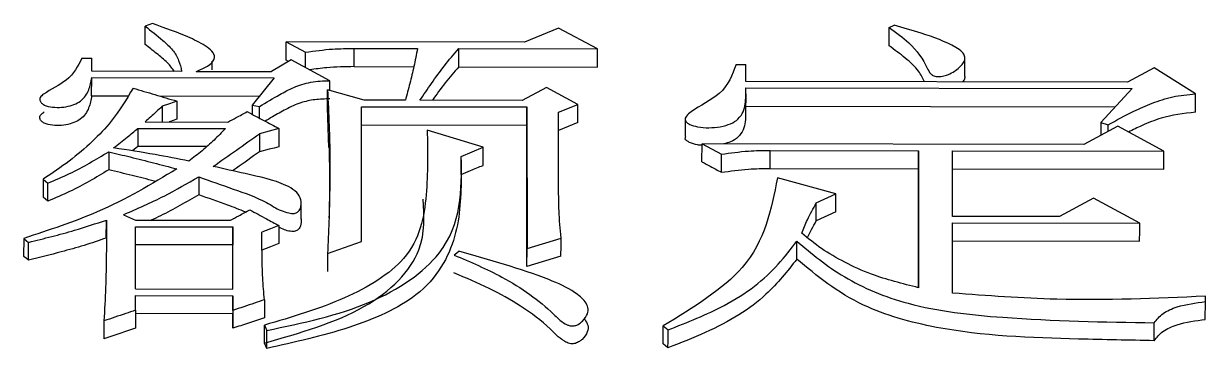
# Model space of a CAD drawing. Header units: millimetres. Extents: x 2301 to 4250, y 838 to 2217.
# Drawn here: x 2712.14 to 2717.4, y 2001.04 to 2002.49 of the extents above; entities that cross this region are included whole.
import ezdxf

# ---------------------------------------------------------------- set-up
doc = ezdxf.new("R2010")
doc.units = ezdxf.units.MM

msp = doc.modelspace()

# ---------------------------------------------------------------- linework, layer by layer
at = {"color": 7, "linetype": 'Continuous', "lineweight": 25}
for p, q in [((2712.6785, 2002.3953), (2712.6787, 2002.4765)), ((2712.7111, 2002.4878), (2712.6787, 2002.4765)), ((2714.5176, 2002.4673), (2714.3662, 2002.4047)), ((2714.6907, 2002.3754), (2714.5176, 2002.4673)), ((2715.9888, 2002.4703), (2716.0104, 2002.4817)), ((2713.3059, 2002.3255), (2713.3061, 2002.4066)), ((2713.3061, 2002.4066), (2713.3927, 2002.3606)), ((2714.3662, 2002.4047), (2713.3061, 2002.4066)), ((2712.9769, 2002.3621), (2712.9769, 2002.3635)), ((2713.3925, 2002.2918), (2713.3927, 2002.3606)), ((2713.6088, 2002.2963), (2713.609, 2002.3774)), ((2713.609, 2002.3774), (2713.8903, 2002.3769)), ((2714.0739, 2002.2955), (2714.0742, 2002.3765)), ((2714.0742, 2002.3765), (2714.6907, 2002.3754)), ((2712.3975, 2002.3337), (2712.4408, 2002.3336)), ((2712.4408, 2002.2762), (2712.4408, 2002.3336)), ((2712.9767, 2002.2825), (2712.9768, 2002.3207)), ((2713.3278, 2002.3263), (2713.2413, 2002.2747)), ((2713.3168, 2002.3197), (2713.3059, 2002.3255)), ((2713.5009, 2002.2339), (2713.3278, 2002.3263)), ((2715.3074, 2002.3054), (2715.3506, 2002.3053)), ((2715.3507, 2002.2305), (2715.3506, 2002.3053)), ((2716.3258, 2002.2525), (2716.326, 2002.3344)), ((2712.4406, 2002.1665), (2712.4408, 2002.2474)), ((2712.841, 2002.2754), (2712.4408, 2002.2762)), ((2712.4408, 2002.2474), (2713.2521, 2002.2459)), ((2712.9059, 2002.2753), (2713.2413, 2002.2747)), ((2713.2521, 2002.2459), (2713.1548, 2002.1249)), ((2713.6088, 2002.2963), (2713.8739, 2002.2959)), ((2714.0739, 2002.2955), (2714.6905, 2002.2943)), ((2717.1679, 2002.2904), (2717.049, 2002.2273)), ((2717.3519, 2002.1749), (2717.1679, 2002.2904)), ((2713.6524, 2002.1471), (2713.4901, 2002.1936)), ((2713.5008, 2002.1905), (2713.5009, 2002.2339)), ((2714.4637, 2002.2033), (2714.3555, 2002.1458)), ((2714.6043, 2002.128), (2714.4637, 2002.2033)), ((2717.049, 2002.2273), (2715.3507, 2002.2305)), ((2715.3507, 2002.2017), (2717.0706, 2002.1985)), ((2717.0706, 2002.1985), (2716.9301, 2002.0485)), ((2712.4406, 2002.1665), (2712.6018, 2002.1662)), ((2712.7421, 2002.1659), (2713.1872, 2002.1651)), ((2713.8363, 2002.1468), (2713.6524, 2002.1471)), ((2714.3555, 2002.1458), (2713.9012, 2002.1466)), ((2715.3516, 2002.0941), (2715.3519, 2002.1749)), ((2717.3517, 2002.0941), (2717.3519, 2002.1749)), ((2712.7546, 2002.1199), (2712.7544, 2002.0504)), ((2713.1548, 2002.1249), (2713.1547, 2002.0845)), ((2713.1548, 2002.1249), (2713.1873, 2002.1191)), ((2713.1871, 2002.0671), (2713.1873, 2002.1191)), ((2713.4965, 2001.9361), (2713.4899, 2002.1128)), ((2713.6416, 2002.1182), (2714.3772, 2002.1169)), ((2713.6419, 2001.5175), (2713.6416, 2002.1182)), ((2714.3772, 2002.1169), (2714.3775, 2001.4867)), ((2714.5178, 2002.0935), (2714.6043, 2002.128)), ((2714.518, 2001.7388), (2714.5178, 2002.0935)), ((2715.3517, 2002.1208), (2716.995, 2002.1178)), ((2712.6789, 2002.0506), (2713.0467, 2002.0499)), ((2713.6413, 2002.0375), (2714.3769, 2002.0362)), ((2714.3772, 2001.4068), (2714.3769, 2002.0362)), ((2714.6041, 2002.0473), (2714.5176, 2002.0128)), ((2715.0819, 2002.0664), (2715.0817, 2001.9858)), ((2716.9301, 2002.0485), (2716.9299, 2001.9904)), ((2716.9301, 2002.0485), (2716.9625, 2002.0369)), ((2712.6465, 2002.0217), (2713.0359, 2002.0209)), ((2713.1873, 2001.9975), (2713.1871, 2001.9169)), ((2714.1825, 2001.9376), (2713.9337, 2002.0135)), ((2717.0058, 2002.031), (2716.8544, 2001.95)), ((2717.2114, 2001.9203), (2717.0058, 2002.031)), ((2712.6462, 2001.9411), (2712.6225, 2001.9212)), ((2712.9525, 2001.9405), (2712.6462, 2001.9411)), ((2714.0852, 2001.897), (2714.1825, 2001.9376)), ((2715.1558, 2001.8727), (2715.1561, 2001.9532)), ((2715.1561, 2001.9532), (2715.2427, 2001.9065)), ((2716.8544, 2001.95), (2715.1561, 2001.9532)), ((2712.5167, 2001.9174), (2712.5165, 2001.8369)), ((2714.085, 2001.8166), (2714.0852, 2001.897)), ((2715.2424, 2001.8261), (2715.2427, 2001.9065)), ((2715.4587, 2001.8431), (2715.459, 2001.9236)), ((2715.459, 2001.9236), (2716.1188, 2001.9223)), ((2716.1188, 2001.9223), (2716.1191, 2001.3124)), ((2716.2703, 2001.9221), (2717.2114, 2001.9203)), ((2716.2704, 2001.6301), (2716.2703, 2001.9221)), ((2715.4587, 2001.8431), (2716.1186, 2001.8419)), ((2716.1188, 2001.3124), (2716.1186, 2001.8419)), ((2716.27, 2001.8416), (2717.2111, 2001.8399)), ((2712.2247, 2001.7956), (2712.2244, 2001.7153)), ((2712.2461, 2001.6978), (2712.2463, 2001.778)), ((2715.7511, 2001.7306), (2715.4915, 2001.8012)), ((2715.6646, 2001.6898), (2715.7511, 2001.7306)), ((2713.3724, 2001.6179), (2713.3726, 2001.699)), ((2715.6644, 2001.6097), (2715.6646, 2001.6898)), ((2716.8978, 2001.711), (2716.7464, 2001.6293)), ((2717.1034, 2001.5993), (2716.8978, 2001.711)), ((2715.7509, 2001.6504), (2715.6644, 2001.6097)), ((2716.7464, 2001.6293), (2716.2704, 2001.6301)), ((2712.5058, 2001.5336), (2712.506, 2001.6136)), ((2712.6358, 2001.6134), (2713.0577, 2001.6126)), ((2712.6358, 2001.5841), (2713.0685, 2001.5833)), ((2712.636, 2001.3069), (2712.6358, 2001.5841)), ((2713.0685, 2001.5833), (2713.0683, 2001.5032)), ((2713.0686, 2001.3061), (2713.0685, 2001.5833)), ((2716.2704, 2001.6008), (2717.1034, 2001.5993)), ((2716.2706, 2001.2884), (2716.2704, 2001.6008)), ((2712.1382, 2001.5321), (2712.138, 2001.4522)), ((2712.1597, 2001.4345), (2712.1599, 2001.5144)), ((2713.4905, 2001.4648), (2713.6419, 2001.5175)), ((2714.3775, 2001.4867), (2714.5289, 2001.5335)), ((2715.578, 2001.4399), (2715.5782, 2001.5199)), ((2716.2702, 2001.5208), (2717.1031, 2001.5192)), ((2713.0683, 2001.5032), (2712.6356, 2001.504)), ((2713.0684, 2001.3061), (2713.0683, 2001.5032)), ((2714.3772, 2001.4068), (2714.3775, 2001.4867)), ((2714.5286, 2001.4536), (2714.3772, 2001.4068)), ((2712.636, 2001.3069), (2713.0686, 2001.3061)), ((2712.636, 2001.2773), (2713.0687, 2001.2765)), ((2712.636, 2001.2121), (2712.636, 2001.2773)), ((2713.0687, 2001.2765), (2713.0684, 2001.1969)), ((2713.0687, 2001.2113), (2713.0687, 2001.2765)), ((2713.2093, 2001.2585), (2713.209, 2001.1789)), ((2714.6351, 2001.2505), (2714.6351, 2001.2513)), ((2717.3953, 2001.1712), (2717.3956, 2001.2508)), ((2717.3956, 2001.2508), (2717.3956, 2001.2745)), ((2712.636, 2001.2121), (2712.6357, 2001.1326)), ((2713.0684, 2001.1969), (2712.6359, 2001.1977)), ((2713.0684, 2001.1318), (2713.0684, 2001.1969)), ((2713.2093, 2001.1457), (2713.2202, 2001.1219)), ((2714.6349, 2001.1708), (2714.6349, 2001.1795)), ((2714.9831, 2001.063), (2714.9833, 2001.1424)), ((2714.9834, 2001.1424), (2715.005, 2001.1245)), ((2713.2199, 2001.0425), (2713.2091, 2001.0662)), ((2715.0048, 2001.0451), (2714.9831, 2001.063))]:
    msp.add_line(p, q, dxfattribs=at)
at = {"color": 7, "linetype": 'Continuous', "lineweight": 25, "flags": 128}
for points in [[(2715.9885, 2002.3892), (2715.9886, 2002.4176), (2715.9887, 2002.444), (2715.9888, 2002.4703)], [(2714.6905, 2002.2943), (2714.6906, 2002.3397), (2714.6907, 2002.3754)], [(2713.4899, 2002.1128), (2713.49, 2002.158), (2713.4901, 2002.1936)], [(2712.8195, 2002.1429), (2712.787, 2002.1314), (2712.7546, 2002.1199)], [(2712.8195, 2002.1429), (2712.8193, 2002.0977), (2712.8192, 2002.0621)], [(2714.3769, 2002.0362), (2714.3771, 2002.0814), (2714.3772, 2002.1169)], [(2714.6041, 2002.0473), (2714.6042, 2002.0925), (2714.6043, 2002.128)], [(2712.8192, 2002.0621), (2712.803, 2002.0564), (2712.7868, 2002.0506), (2712.786, 2002.0504)], [(2716.9624, 2002.0078), (2716.9625, 2002.0118), (2716.9625, 2002.0369)], [(2712.6465, 2002.0217), (2712.6463, 2001.9765), (2712.6462, 2001.9411)], [(2713.2739, 2002.0205), (2713.2306, 2002.009), (2713.1873, 2001.9975)], [(2713.2739, 2002.0205), (2713.2737, 2001.9754), (2713.2736, 2001.9399)], [(2713.2736, 2001.9399), (2713.252, 2001.9342), (2713.2303, 2001.9284), (2713.1871, 2001.9169)], [(2714.1823, 2001.8571), (2714.1824, 2001.9021), (2714.1825, 2001.9376)], [(2716.1186, 2001.8419), (2716.1187, 2001.8869), (2716.1188, 2001.9223)], [(2717.2111, 2001.8399), (2717.2113, 2001.8849), (2717.2114, 2001.9203)], [(2712.2247, 2001.7956), (2712.2355, 2001.7868), (2712.2463, 2001.778)], [(2712.917, 2001.806), (2712.9169, 2001.7702), (2712.9169, 2001.748), (2712.9168, 2001.7257)], [(2715.7509, 2001.6504), (2715.751, 2001.6953), (2715.7511, 2001.7306)], [(2712.2461, 2001.6978), (2712.2353, 2001.7065), (2712.2244, 2001.7153)], [(2712.5817, 2001.637), (2712.6088, 2001.6252), (2712.6358, 2001.6134)], [(2713.2741, 2001.5887), (2713.2362, 2001.5741), (2713.1983, 2001.5595)], [(2713.2741, 2001.5887), (2713.2739, 2001.5439), (2713.2738, 2001.5087)], [(2717.1031, 2001.5192), (2717.1033, 2001.564), (2717.1034, 2001.5993)], [(2712.1383, 2001.5321), (2712.1491, 2001.5232), (2712.1599, 2001.5144)], [(2713.2738, 2001.5087), (2713.236, 2001.4941), (2713.1981, 2001.4795)], [(2714.5286, 2001.4536), (2714.5288, 2001.4984), (2714.5289, 2001.5335)], [(2713.4905, 2001.4648), (2713.4903, 2001.4201), (2713.4902, 2001.385)], [(2714.0529, 2001.4579), (2714.0584, 2001.4624), (2714.0665, 2001.4689), (2714.0745, 2001.4755)], [(2712.1597, 2001.4345), (2712.1488, 2001.4433), (2712.138, 2001.4521)], [(2713.0687, 2001.2113), (2713.0685, 2001.1668), (2713.0684, 2001.1318)], [(2712.4954, 2001.1649), (2712.4952, 2001.1203), (2712.4951, 2001.0854)], [(2713.2091, 2001.0662), (2713.2092, 2001.0985), (2713.2093, 2001.1221), (2713.2093, 2001.1457)], [(2717.1682, 2001.0767), (2717.1683, 2001.099), (2717.1683, 2001.1213), (2717.1684, 2001.1562)], [(2713.2199, 2001.0425), (2713.22, 2001.0747), (2713.2201, 2001.0983), (2713.2202, 2001.1219)], [(2715.0048, 2001.0451), (2715.0049, 2001.0741), (2715.0049, 2001.0993), (2715.005, 2001.1245)]]:
    msp.add_lwpolyline(points, dxfattribs=at)
at = {"color": 7, "linetype": 'Continuous', "lineweight": 25}
for points, knots in [([(2712.6787, 2002.4765), (2712.7052, 2002.4557), (2712.7487, 2002.4216), (2712.8033, 2002.3716), (2712.8302, 2002.3242), (2712.8374, 2002.2916), (2712.841, 2002.2754)], [0, 0, 0, 0, 0.34464, 0.565757, 0.783533, 1, 1, 1, 1]), ([(2712.9059, 2002.2753), (2712.9233, 2002.2825), (2712.9573, 2002.2967), (2712.9919, 2002.3268), (2712.9847, 2002.3599), (2712.9442, 2002.3921), (2712.8554, 2002.4378), (2712.7685, 2002.4679), (2712.7111, 2002.4878)], [0, 0, 0, 0, 0.121784, 0.238894, 0.329995, 0.425945, 0.621085, 1, 1, 1, 1]), ([(2715.9888, 2002.4703), (2716.0194, 2002.4483), (2716.0942, 2002.3945), (2716.1449, 2002.3212), (2716.1675, 2002.2695), (2716.1815, 2002.2577), (2716.1919, 2002.2532), (2716.2044, 2002.2514), (2716.2227, 2002.2524), (2716.248, 2002.2584), (2716.2822, 2002.2761), (2716.3091, 2002.299), (2716.327, 2002.3239), (2716.3262, 2002.3434), (2716.3136, 2002.3641), (2716.2538, 2002.4035), (2716.1471, 2002.4415), (2716.0509, 2002.4698), (2716.0104, 2002.4817)], [0, 0, 0, 0, 0.137525, 0.335447, 0.378025, 0.3933, 0.403602, 0.413937, 0.429101, 0.455132, 0.490172, 0.557555, 0.588524, 0.619673, 0.649408, 0.693614, 0.870956, 1, 1, 1, 1]), ([(2712.809, 2002.2755), (2712.7993, 2002.2883), (2712.7779, 2002.3164), (2712.7298, 2002.355), (2712.6956, 2002.3819), (2712.6785, 2002.3953)], [0, 0, 0, 0, 0.293977, 0.646298, 1, 1, 1, 1]), ([(2713.3927, 2002.3606), (2713.4324, 2002.3662), (2713.5036, 2002.3763), (2713.5767, 2002.3771), (2713.609, 2002.3774)], [0, 0, 0, 0, 0.558835, 1, 1, 1, 1]), ([(2713.8903, 2002.3769), (2713.8851, 2002.3502), (2713.8751, 2002.2985), (2713.8565, 2002.2218), (2713.843, 2002.1718), (2713.8363, 2002.1468)], [0, 0, 0, 0, 0.347753, 0.673826, 1, 1, 1, 1]), ([(2713.9012, 2002.1466), (2713.9183, 2002.1718), (2713.9533, 2002.2233), (2714.0084, 2002.3007), (2714.0522, 2002.3512), (2714.0742, 2002.3765)], [0, 0, 0, 0, 0.32194, 0.6606, 1, 1, 1, 1]), ([(2716.1458, 2002.229), (2716.1381, 2002.2448), (2716.1197, 2002.2826), (2716.0615, 2002.3354), (2716.013, 2002.3711), (2715.9885, 2002.3892)], [0, 0, 0, 0, 0.263498, 0.628443, 1, 1, 1, 1]), ([(2712.3975, 2002.3337), (2712.3798, 2002.2988), (2712.3477, 2002.2357), (2712.2512, 2002.1927), (2712.2097, 2002.1605), (2712.209, 2002.1453), (2712.2173, 2002.1336), (2712.2299, 2002.125), (2712.2531, 2002.1172), (2712.2867, 2002.1137), (2712.3267, 2002.117), (2712.3625, 2002.1271), (2712.4058, 2002.1498), (2712.4311, 2002.1934), (2712.4376, 2002.2294), (2712.4408, 2002.2474)], [0, 0, 0, 0, 0.230991, 0.417984, 0.453958, 0.487906, 0.511162, 0.535138, 0.560231, 0.612084, 0.662769, 0.713245, 0.762331, 0.881446, 1, 1, 1, 1]), ([(2715.3074, 2002.3054), (2715.2909, 2002.2594), (2715.2612, 2002.1763), (2715.1366, 2002.1186), (2715.0853, 2002.0778), (2715.0783, 2002.0595), (2715.088, 2002.0466), (2715.1062, 2002.0363), (2715.1393, 2002.0267), (2715.1871, 2002.0229), (2715.2379, 2002.0279), (2715.2846, 2002.0403), (2715.3347, 2002.0732), (2715.3522, 2002.1317), (2715.3512, 2002.1783), (2715.3507, 2002.2017)], [0, 0, 0, 0, 0.230342, 0.416703, 0.453391, 0.48758, 0.504129, 0.522219, 0.561724, 0.611998, 0.663323, 0.713955, 0.762021, 0.881086, 1, 1, 1, 1]), ([(2713.6088, 2002.2963), (2713.5677, 2002.2958), (2713.5007, 2002.295), (2713.4359, 2002.2856), (2713.4109, 2002.2819)], [0, 0, 0, 0, 0.614176, 1, 1, 1, 1]), ([(2714.0739, 2002.2955), (2714.0531, 2002.2718), (2714.0105, 2002.2232), (2713.9749, 2002.1725), (2713.9567, 2002.1465)], [0, 0, 0, 0, 0.487895, 1, 1, 1, 1]), ([(2716.3253, 2002.2529), (2716.3251, 2002.247), (2716.3249, 2002.2382), (2716.317, 2002.231), (2716.3144, 2002.2287)], [0, 0, 0, 0, 0.677229, 1, 1, 1, 1]), ([(2712.6247, 2002.2009), (2712.5953, 2002.151), (2712.5466, 2002.0684), (2712.4444, 2001.9614), (2712.3434, 2001.8748), (2712.2644, 2001.8221), (2712.2247, 2001.7956)], [0, 0, 0, 0, 0.335399, 0.554927, 0.776461, 1, 1, 1, 1]), ([(2712.6247, 2002.2009), (2712.641, 2002.1961), (2712.6734, 2002.1864), (2712.7221, 2002.1719), (2712.7708, 2002.1574), (2712.8032, 2002.1477), (2712.8195, 2002.1429)], [0, 0, 0, 0, 0.25, 0.5, 0.75, 1, 1, 1, 1]), ([(2713.1873, 2002.1191), (2713.2172, 2002.1369), (2713.2665, 2002.1664), (2713.3385, 2002.2057), (2713.4142, 2002.2308), (2713.4718, 2002.2329), (2713.5009, 2002.2339)], [0, 0, 0, 0, 0.334385, 0.5522024, 0.7732715, 1, 1, 1, 1]), ([(2713.4901, 2002.1936), (2713.4927, 2002.14), (2713.5, 2001.993), (2713.5021, 2001.7505), (2713.4944, 2001.5601), (2713.4905, 2001.4648)], [0, 0, 0, 0, 0.2224698, 0.6110883, 1, 1, 1, 1]), ([(2712.4406, 2002.1665), (2712.4374, 2002.1486), (2712.4309, 2002.1126), (2712.4055, 2002.069), (2712.3622, 2002.0464), (2712.3265, 2002.0363), (2712.2865, 2002.033), (2712.2529, 2002.0365), (2712.2296, 2002.0443), (2712.2171, 2002.0529), (2712.2088, 2002.0645), (2712.2095, 2002.0797), (2712.2217, 2002.0892), (2712.2286, 2002.094), (2712.2294, 2002.0946)], [0, 0, 0, 0, 0.201848, 0.404686, 0.488317, 0.574344, 0.660748, 0.749139, 0.791902, 0.832744, 0.872347, 0.930144, 0.991413, 1, 1, 1, 1]), ([(2713.5007, 2002.153), (2713.4783, 2002.1523), (2713.4339, 2002.1509), (2713.3645, 2002.1363), (2713.3048, 2002.1065), (2713.2532, 2002.0782), (2713.2232, 2002.06), (2713.2124, 2002.0535)], [0, 0, 0, 0, 0.1937884, 0.3850795, 0.6268549, 0.866137, 1, 1, 1, 1]), ([(2716.9625, 2002.0369), (2717.0001, 2002.0579), (2717.0622, 2002.0928), (2717.1588, 2002.1343), (2717.2484, 2002.1658), (2717.3172, 2002.1718), (2717.3519, 2002.1749)], [0, 0, 0, 0, 0.334836, 0.553745, 0.775373, 1, 1, 1, 1]), ([(2712.7546, 2002.1199), (2712.7456, 2002.1116), (2712.7284, 2002.096), (2712.7032, 2002.0729), (2712.687, 2002.058), (2712.6789, 2002.0506)], [0, 0, 0, 0, 0.357705, 0.678852, 1, 1, 1, 1]), ([(2713.0467, 2002.0499), (2713.059, 2002.0565), (2713.0796, 2002.0675), (2713.1085, 2002.0829), (2713.125, 2002.0916), (2713.1332, 2002.096)], [0, 0, 0, 0, 0.428365, 0.714182, 1, 1, 1, 1]), ([(2713.1332, 2002.096), (2713.1456, 2002.0894), (2713.1703, 2002.0761), (2713.2172, 2002.051), (2713.2517, 2002.0324), (2713.2739, 2002.0205)], [0, 0, 0, 0, 0.263606, 0.527213, 1, 1, 1, 1]), ([(2715.3495, 2002.0941), (2715.3497, 2002.0796), (2715.3501, 2002.0417), (2715.3339, 2001.9931), (2715.2888, 2001.9616), (2715.2633, 2001.9555), (2715.2528, 2001.953)], [0, 0, 0, 0, 0.26865, 0.702512, 0.877748, 1, 1, 1, 1]), ([(2717.3516, 2002.0941), (2717.2991, 2002.0873), (2717.213, 2002.0762), (2717.1193, 2002.0376), (2717.0734, 2002.015), (2717.0535, 2002.0053)], [0, 0, 0, 0, 0.470332, 0.771029, 1, 1, 1, 1]), ([(2712.5383, 2001.9348), (2712.5486, 2001.9426), (2712.5691, 2001.9583), (2712.6055, 2001.9871), (2712.6308, 2002.0084), (2712.6465, 2002.0217)], [0, 0, 0, 0, 0.275387, 0.550784, 1, 1, 1, 1]), ([(2713.0359, 2002.0209), (2713.0192, 2002.0037), (2712.9867, 2001.9699), (2712.9325, 2001.9215), (2712.8933, 2001.8912), (2712.8737, 2001.876)], [0, 0, 0, 0, 0.343045, 0.670986, 1, 1, 1, 1]), ([(2712.9819, 2001.8525), (2713.0161, 2001.8767), (2713.0846, 2001.9251), (2713.1531, 2001.9733), (2713.1873, 2001.9975)], [0, 0, 0, 0, 0.499922, 1, 1, 1, 1]), ([(2713.9337, 2002.0135), (2713.9353, 2001.9185), (2713.9386, 2001.7287), (2713.8868, 2001.4461), (2713.5716, 2001.2526), (2713.3317, 2001.1818), (2713.2093, 2001.1457)], [0, 0, 0, 0, 0.273656, 0.5467643, 0.7688728, 1, 1, 1, 1]), ([(2715.1561, 2001.9464), (2715.1494, 2001.9468), (2715.1295, 2001.9479), (2715.1058, 2001.9558), (2715.088, 2001.966), (2715.0795, 2001.9757), (2715.0827, 2001.9824), (2715.0842, 2001.9857)], [0, 0, 0, 0, 0.178857, 0.534546, 0.69736, 0.846239, 1, 1, 1, 1]), ([(2712.8737, 2001.876), (2712.8236, 2001.886), (2712.713, 2001.9081), (2712.6001, 2001.9253), (2712.5383, 2001.9348)], [0, 0, 0, 0, 0.4532284, 1, 1, 1, 1]), ([(2713.4966, 2001.9389), (2713.4978, 2001.8869), (2713.4996, 2001.8088), (2713.4982, 2001.6949), (2713.4971, 2001.649), (2713.4964, 2001.6249), (2713.4964, 2001.6241), (2713.4964, 2001.6238)], [0, 0, 0, 0, 0.522325, 0.784803, 0.910335, 0.95162, 1, 1, 1, 1]), ([(2712.2463, 2001.778), (2712.2787, 2001.7917), (2712.3436, 2001.8192), (2712.432, 2001.8672), (2712.4885, 2001.9006), (2712.5167, 2001.9174)], [0, 0, 0, 0, 0.332402, 0.665753, 1, 1, 1, 1]), ([(2712.5167, 2001.9174), (2712.5487, 2001.9098), (2712.6155, 2001.8938), (2712.7165, 2001.8684), (2712.7852, 2001.8502), (2712.8196, 2001.8411)], [0, 0, 0, 0, 0.314066, 0.657008, 1, 1, 1, 1]), ([(2713.1871, 2001.9169), (2713.1528, 2001.8928), (2713.113, 2001.8648), (2713.0732, 2001.8367), (2713.0676, 2001.8328)], [0, 0, 0, 0, 0.859803, 1, 1, 1, 1]), ([(2713.2202, 2001.1219), (2713.3795, 2001.1558), (2713.6899, 2001.2219), (2714.0897, 2001.4985), (2714.0869, 2001.7469), (2714.0852, 2001.897)], [0, 0, 0, 0, 0.294377, 0.573566, 1, 1, 1, 1]), ([(2715.2427, 2001.9065), (2715.2824, 2001.9122), (2715.3536, 2001.9224), (2715.4267, 2001.9232), (2715.459, 2001.9236)], [0, 0, 0, 0, 0.5588348, 1, 1, 1, 1]), ([(2712.8196, 2001.8411), (2712.7067, 2001.7734), (2712.5035, 2001.6515), (2712.2507, 2001.5688), (2712.1383, 2001.5321)], [0, 0, 0, 0, 0.555355, 1, 1, 1, 1]), ([(2712.5165, 2001.8369), (2712.4882, 2001.8201), (2712.432, 2001.7866), (2712.3434, 2001.7389), (2712.2786, 2001.7115), (2712.2461, 2001.6978)], [0, 0, 0, 0, 0.335293, 0.666612, 1, 1, 1, 1]), ([(2712.7195, 2001.7871), (2712.6865, 2001.7954), (2712.6192, 2001.8125), (2712.5512, 2001.8287), (2712.5165, 2001.8369)], [0, 0, 0, 0, 0.488807, 1, 1, 1, 1]), ([(2712.917, 2001.806), (2712.9679, 2001.7879), (2713.0698, 2001.7516), (2713.2002, 2001.7067), (2713.2682, 2001.6605), (2713.3092, 2001.6461), (2713.3297, 2001.6429), (2713.3412, 2001.6428), (2713.3505, 2001.6452), (2713.3583, 2001.6496), (2713.3673, 2001.6594), (2713.3747, 2001.6811), (2713.373, 2001.7119), (2713.3479, 2001.745), (2713.2699, 2001.7887), (2713.1376, 2001.816), (2713.0286, 2001.8416), (2712.9819, 2001.8525)], [0, 0, 0, 0, 0.161579, 0.323324, 0.40434, 0.438668, 0.45011, 0.461656, 0.469309, 0.476933, 0.490584, 0.519382, 0.576919, 0.627894, 0.680324, 0.863019, 1, 1, 1, 1]), ([(2714.085, 2001.8166), (2714.0986, 2001.8223), (2714.1216, 2001.8319), (2714.1541, 2001.8453), (2714.1729, 2001.8532), (2714.1823, 2001.8571)], [0, 0, 0, 0, 0.4201359, 0.7100675, 1, 1, 1, 1]), ([(2715.1558, 2001.8727), (2715.1682, 2001.866), (2715.1888, 2001.8549), (2715.2177, 2001.8394), (2715.2342, 2001.8305), (2715.2424, 2001.8261)], [0, 0, 0, 0, 0.428611, 0.714305, 1, 1, 1, 1]), ([(2715.2424, 2001.8261), (2715.2822, 2001.8318), (2715.3533, 2001.842), (2715.4265, 2001.8428), (2715.4587, 2001.8431)], [0, 0, 0, 0, 0.558823, 1, 1, 1, 1]), ([(2712.5817, 2001.637), (2712.6125, 2001.6505), (2712.674, 2001.6775), (2712.7889, 2001.7319), (2712.8666, 2001.7769), (2712.917, 2001.806)], [0, 0, 0, 0, 0.260626, 0.5213, 1, 1, 1, 1]), ([(2714.085, 2001.8166), (2714.0833, 2001.7247), (2714.0799, 2001.5407), (2713.9356, 2001.2773), (2713.5874, 2001.1238), (2713.3437, 2001.0698), (2713.2199, 2001.0425)], [0, 0, 0, 0, 0.271412, 0.543735, 0.768302, 1, 1, 1, 1]), ([(2715.4914, 2001.8012), (2715.4644, 2001.661), (2715.4155, 2001.4069), (2715.1171, 2001.2243), (2714.9833, 2001.1424)], [0, 0, 0, 0, 0.551895, 1, 1, 1, 1]), ([(2712.9168, 2001.7257), (2712.8615, 2001.6934), (2712.794, 2001.654), (2712.7194, 2001.6195), (2712.7059, 2001.6133)], [0, 0, 0, 0, 0.818646, 1, 1, 1, 1]), ([(2713.1253, 2001.6492), (2713.099, 2001.6597), (2713.0311, 2001.6869), (2712.9602, 2001.711), (2712.9168, 2001.7257)], [0, 0, 0, 0, 0.38851, 1, 1, 1, 1]), ([(2714.5289, 2001.5335), (2714.527, 2001.5537), (2714.5233, 2001.5941), (2714.5193, 2001.6625), (2714.5185, 2001.7107), (2714.518, 2001.7387)], [0, 0, 0, 0, 0.294545, 0.589103, 1, 1, 1, 1]), ([(2713.2091, 2001.0662), (2713.3674, 2001.1113), (2713.6745, 2001.1988), (2713.9309, 2001.4574), (2713.9199, 2001.631), (2713.9151, 2001.7071)], [0, 0, 0, 0, 0.374122, 0.725878, 1, 1, 1, 1]), ([(2715.5998, 2001.5551), (2715.6078, 2001.5751), (2715.6208, 2001.6079), (2715.6442, 2001.6525), (2715.6578, 2001.6774), (2715.6646, 2001.6898)], [0, 0, 0, 0, 0.438753, 0.719321, 1, 1, 1, 1]), ([(2713.0577, 2001.6126), (2713.0701, 2001.6193), (2713.0907, 2001.6304), (2713.1195, 2001.646), (2713.136, 2001.6549), (2713.1442, 2001.6594)], [0, 0, 0, 0, 0.428365, 0.714182, 1, 1, 1, 1]), ([(2713.1442, 2001.6594), (2713.1566, 2001.6527), (2713.1813, 2001.6392), (2713.2246, 2001.6157), (2713.2555, 2001.5988), (2713.2741, 2001.5887)], [0, 0, 0, 0, 0.285574, 0.571147, 1, 1, 1, 1]), ([(2713.3721, 2001.6184), (2713.3724, 2001.6084), (2713.3729, 2001.5924), (2713.3641, 2001.5746), (2713.354, 2001.5668), (2713.3462, 2001.5638), (2713.3361, 2001.5625), (2713.3195, 2001.5638), (2713.2966, 2001.5695), (2713.2819, 2001.5774), (2713.274, 2001.5817)], [0, 0, 0, 0, 0.277836, 0.443969, 0.50265, 0.549589, 0.596586, 0.672221, 0.825102, 1, 1, 1, 1]), ([(2712.1599, 2001.5144), (2712.1943, 2001.5229), (2712.263, 2001.54), (2712.3799, 2001.5715), (2712.4592, 2001.598), (2712.506, 2001.6136)], [0, 0, 0, 0, 0.290709, 0.581454, 1, 1, 1, 1]), ([(2712.506, 2001.6136), (2712.5062, 2001.5628), (2712.5065, 2001.4629), (2712.5031, 2001.3133), (2712.498, 2001.2143), (2712.4954, 2001.1649)], [0, 0, 0, 0, 0.341807, 0.670864, 1, 1, 1, 1]), ([(2715.6252, 2001.5355), (2715.6314, 2001.5477), (2715.6439, 2001.5725), (2715.6575, 2001.5972), (2715.6644, 2001.6097)], [0, 0, 0, 0, 0.491704, 1, 1, 1, 1]), ([(2712.5058, 2001.5336), (2712.4731, 2001.5224), (2712.4078, 2001.5), (2712.2916, 2001.4678), (2712.2083, 2001.4468), (2712.1597, 2001.4345)], [0, 0, 0, 0, 0.29378, 0.587582, 1, 1, 1, 1]), ([(2713.2093, 2001.2585), (2713.2064, 2001.2913), (2713.2006, 2001.358), (2713.1982, 2001.4584), (2713.1983, 2001.5258), (2713.1983, 2001.5595)], [0, 0, 0, 0, 0.326156, 0.663016, 1, 1, 1, 1]), ([(2715.005, 2001.1245), (2715.0913, 2001.1587), (2715.2324, 2001.2145), (2715.3939, 2001.3167), (2715.498, 2001.4153), (2715.5516, 2001.4851), (2715.5782, 2001.5198)], [0, 0, 0, 0, 0.3473722, 0.5679297, 0.7850181, 1, 1, 1, 1]), ([(2715.5782, 2001.5199), (2715.6442, 2001.4642), (2715.7768, 2001.3523), (2716.0912, 2001.2201), (2716.5753, 2001.1665), (2716.9438, 2001.1601), (2717.1684, 2001.1562)], [0, 0, 0, 0, 0.189312, 0.380663, 0.622563, 1, 1, 1, 1]), ([(2716.1191, 2001.3124), (2716.0476, 2001.3304), (2715.9304, 2001.3599), (2715.7905, 2001.4241), (2715.6853, 2001.4851), (2715.6282, 2001.5318), (2715.5998, 2001.5551)], [0, 0, 0, 0, 0.34637, 0.567178, 0.784978, 1, 1, 1, 1]), ([(2714.0529, 2001.4579), (2714.1259, 2001.4267), (2714.2961, 2001.3542), (2714.4504, 2001.2431), (2714.5283, 2001.1615), (2714.5584, 2001.146), (2714.5705, 2001.1423), (2714.5822, 2001.1419), (2714.5937, 2001.144), (2714.6095, 2001.1508), (2714.6309, 2001.1681), (2714.648, 2001.1936), (2714.6514, 2001.2239), (2714.6335, 2001.2577), (2714.5785, 2001.3038), (2714.455, 2001.3595), (2714.2786, 2001.4168), (2714.1427, 2001.4559), (2714.0745, 2001.4755)], [0, 0, 0, 0, 0.1630543, 0.380104, 0.4338973, 0.4429513, 0.4520899, 0.4580082, 0.4639154, 0.4738499, 0.4929681, 0.5284012, 0.5556325, 0.5828568, 0.6338586, 0.7245, 0.8619389, 1, 1, 1, 1]), ([(2715.5779, 2001.4399), (2715.5358, 2001.3863), (2715.466, 2001.2974), (2715.3235, 2001.188), (2715.1722, 2001.1106), (2715.0608, 2001.067), (2715.0048, 2001.0451)], [0, 0, 0, 0, 0.332711, 0.551426, 0.774321, 1, 1, 1, 1]), ([(2717.1682, 2001.0767), (2717.0562, 2001.0789), (2716.7321, 2001.0854), (2716.2822, 2001.1015), (2715.8296, 2001.2304), (2715.6677, 2001.3652), (2715.578, 2001.4399)], [0, 0, 0, 0, 0.188279, 0.544713, 0.7478, 1, 1, 1, 1]), ([(2714.6341, 2001.1711), (2714.6398, 2001.1628), (2714.6519, 2001.1452), (2714.6476, 2001.1134), (2714.6308, 2001.0891), (2714.6106, 2001.0727), (2714.597, 2001.0655), (2714.5829, 2001.0624), (2714.5714, 2001.0628), (2714.5568, 2001.0668), (2714.5212, 2001.0869), (2714.4648, 2001.1485), (2714.3577, 2001.2294), (2714.2106, 2001.3113), (2714.1056, 2001.3557), (2714.0527, 2001.378)], [0, 0, 0, 0, 0.0457974, 0.0978067, 0.1597806, 0.1795372, 0.2037891, 0.2147196, 0.2257381, 0.2389693, 0.2639379, 0.3761647, 0.5989325, 0.7979171, 1, 1, 1, 1]), ([(2713.2093, 2001.2585), (2713.1947, 2001.2536), (2713.164, 2001.2433), (2713.1172, 2001.2276), (2713.0848, 2001.2167), (2713.0687, 2001.2113)], [0, 0, 0, 0, 0.310621, 0.65531, 1, 1, 1, 1]), ([(2717.3956, 2001.2745), (2717.1751, 2001.265), (2716.7991, 2001.2489), (2716.4252, 2001.2768), (2716.2706, 2001.2884)], [0, 0, 0, 0, 0.5864613, 1, 1, 1, 1]), ([(2717.1684, 2001.1562), (2717.1796, 2001.1706), (2717.2023, 2001.2001), (2717.2833, 2001.2358), (2717.3527, 2001.245), (2717.3956, 2001.2508)], [0, 0, 0, 0, 0.268928, 0.5480456, 1, 1, 1, 1]), ([(2712.636, 2001.2121), (2712.6214, 2001.2072), (2712.5907, 2001.1969), (2712.5439, 2001.1811), (2712.5115, 2001.1703), (2712.4954, 2001.1649)], [0, 0, 0, 0, 0.310621, 0.65531, 1, 1, 1, 1]), ([(2713.209, 2001.1789), (2713.1856, 2001.171), (2713.1387, 2001.1553), (2713.0919, 2001.1396), (2713.0684, 2001.1318)], [0, 0, 0, 0, 0.500001, 1, 1, 1, 1]), ([(2717.1682, 2001.0767), (2717.1793, 2001.0912), (2717.202, 2001.1205), (2717.2831, 2001.1562), (2717.3524, 2001.1655), (2717.3953, 2001.1712)], [0, 0, 0, 0, 0.268787, 0.547894, 1, 1, 1, 1]), ([(2712.6357, 2001.1326), (2712.6123, 2001.1247), (2712.5654, 2001.109), (2712.5186, 2001.0933), (2712.4951, 2001.0854)], [0, 0, 0, 0, 0.500001, 1, 1, 1, 1])]:
    msp.add_open_spline(points, degree=3, knots=knots, dxfattribs=at)

doc.saveas('drawing.dxf')
